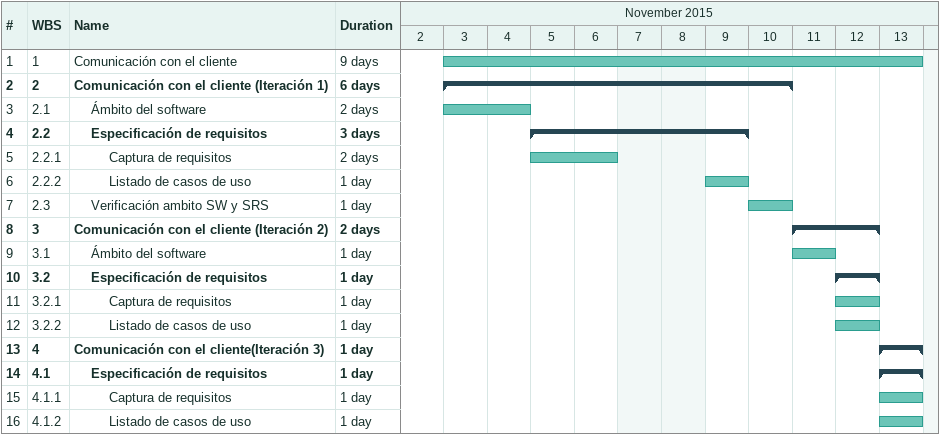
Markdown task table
| ID | WBS | Task | Duration | Start | Finish |
|---|---|---|---|---|---|
| 1 | 1 | Comunicación con el cliente | 9d | 2015-11-03 | 2015-11-13 |
| 2 | 2 | **Comunicación con el cliente (Iteración 1)** | 6d | 2015-11-03 | 2015-11-10 |
| 3 | 2.1 | Ámbito del software | 2d | 2015-11-03 | 2015-11-04 |
| 4 | 2.2 | **Especificación de requisitos** | 3d | 2015-11-05 | 2015-11-09 |
| 5 | 2.2.1 | Captura de requisitos | 2d | 2015-11-05 | 2015-11-06 |
| 6 | 2.2.2 | Listado de casos de uso | 1d | 2015-11-09 | 2015-11-09 |
| 7 | 2.3 | Verificación ambito SW y SRS | 1d | 2015-11-10 | 2015-11-10 |
| 8 | 3 | **Comunicación con el cliente (Iteración 2)** | 2d | 2015-11-11 | 2015-11-12 |
| 9 | 3.1 | Ámbito del software | 1d | 2015-11-11 | 2015-11-11 |
| 10 | 3.2 | **Especificación de requisitos** | 1d | 2015-11-12 | 2015-11-12 |
| 11 | 3.2.1 | Captura de requisitos | 1d | 2015-11-12 | 2015-11-12 |
| 12 | 3.2.2 | Listado de casos de uso | 1d | 2015-11-12 | 2015-11-12 |
| 13 | 4 | **Comunicación con el cliente(Iteración 3)** | 1d | 2015-11-13 | 2015-11-13 |
| 14 | 4.1 | **Especificación de requisitos** | 1d | 2015-11-13 | 2015-11-13 |
| 15 | 4.1.1 | Captura de requisitos | 1d | 2015-11-13 | 2015-11-13 |
| 16 | 4.1.2 | Listado de casos de uso | 1d | 2015-11-13 | 2015-11-13 |
